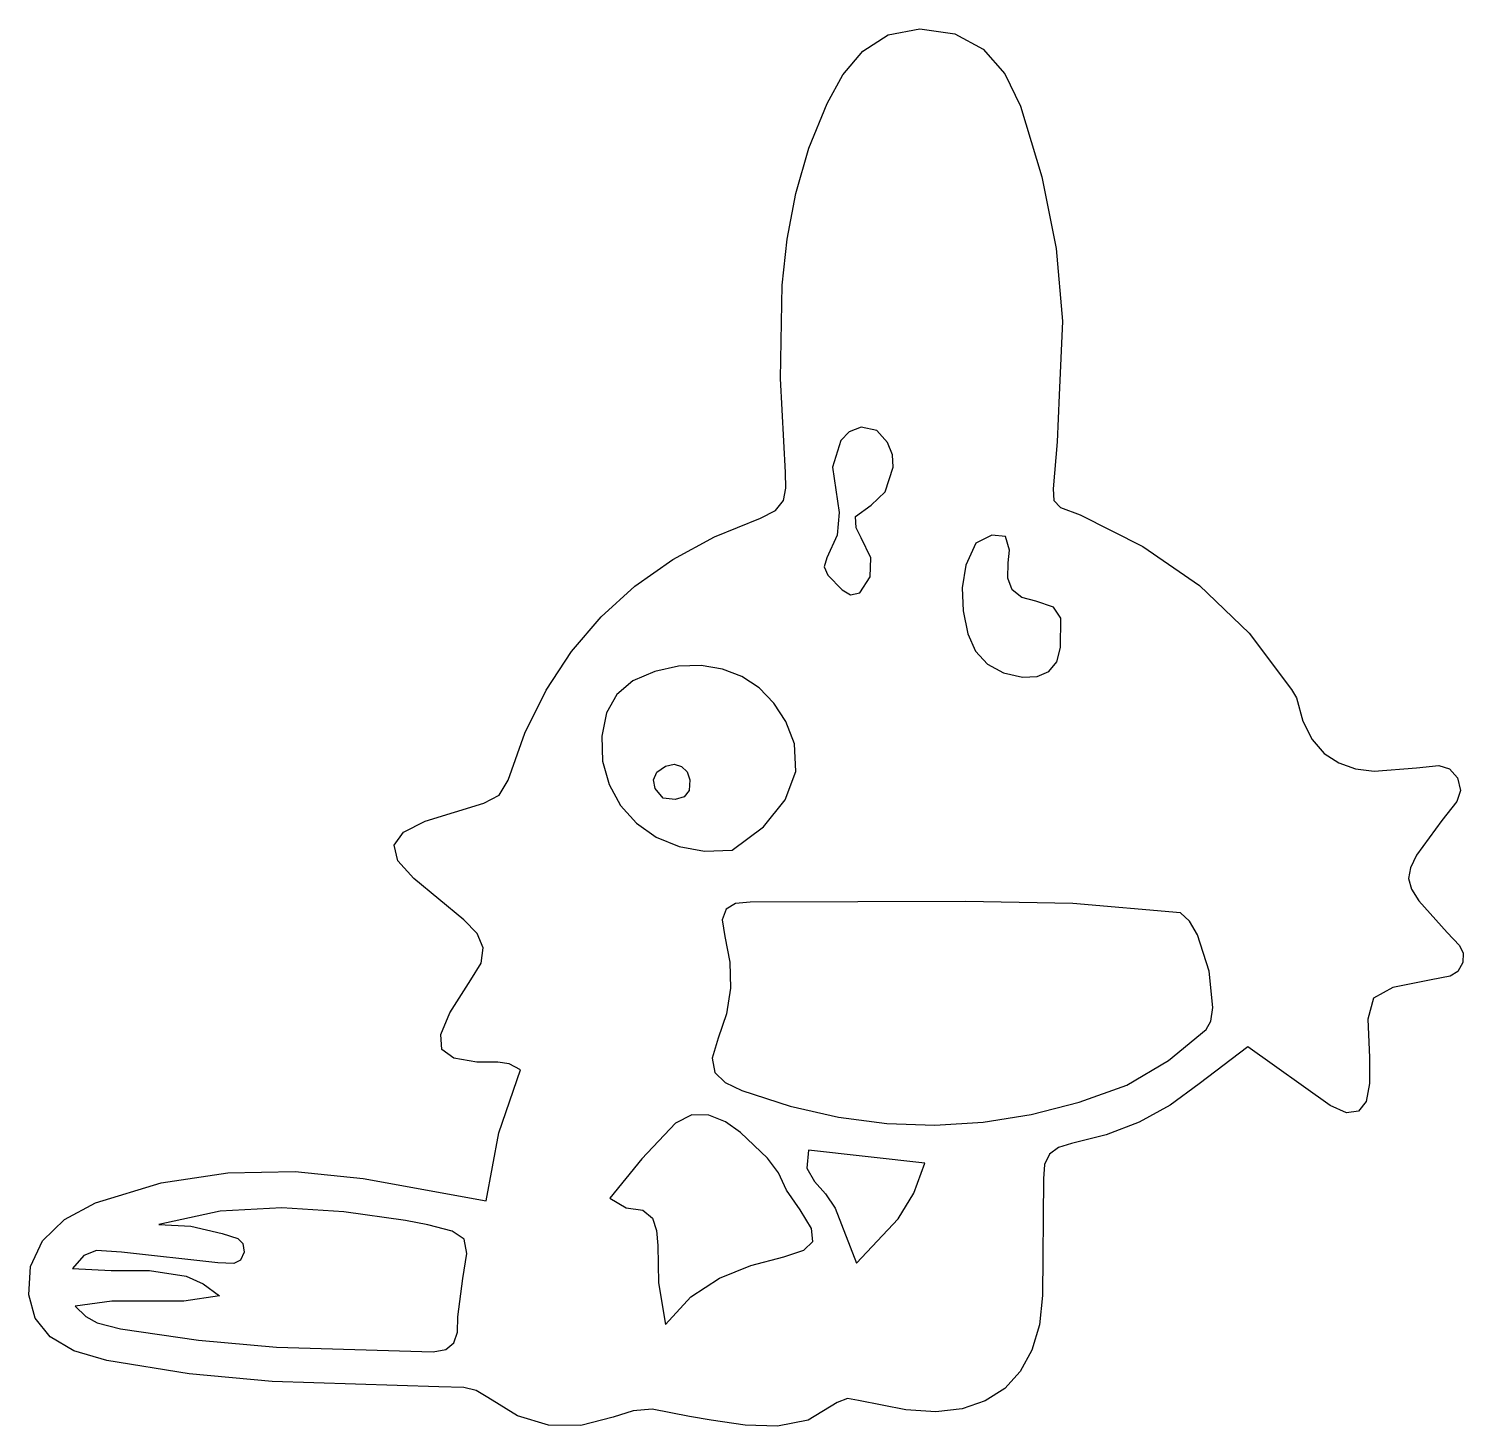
# Model space of a CAD drawing. Extents: x 9.7 to 68.2, y 2.3 to 59.3.
import ezdxf

# ---------------------------------------------------------------- set-up
doc = ezdxf.new("R2010")
doc.units = 0

msp = doc.modelspace()

# ---------------------------------------------------------------- linework, layer by layer
at = {"layer": 'Layer 1', "color": 7}
for points in [[(37.540442, 2.525609), (36.64716, 2.67369), (35.130734, 2.971955), (34.359633, 2.901966), (33.536257, 2.652196), (32.224544, 2.307821), (30.911347, 2.325236), (29.636098, 2.705164), (28.438228, 3.448331), (27.956428, 3.731069), (27.459169, 3.857237), (26.433055, 3.887455), (19.638893, 4.098408), (16.259431, 4.41928), (12.898585, 4.960482), (11.554702, 5.356182), (10.591826, 5.929546), (9.986717, 6.686049), (9.716133, 7.631165), (9.795247, 8.797744), (10.28461, 9.835081), (11.171823, 10.709846), (12.444484, 11.388708), (15.117278, 12.206506), (17.830338, 12.61836), (20.577213, 12.66255), (23.351448, 12.377353), (28.359524, 11.474781), (28.879671, 14.23832), (29.769639, 16.818557), (29.296983, 17.054321), (28.84263, 17.131132), (27.984608, 17.126912), (27.041687, 17.284351), (26.557042, 17.643248), (26.51121, 18.247643), (26.884727, 19.141576), (27.734993, 20.476582), (28.163906, 21.156408), (28.242496, 21.784993), (27.997653, 22.373278), (27.456266, 22.932207), (25.418006, 24.612149), (24.763986, 25.339111), (24.620199, 25.968473), (24.989259, 26.504943), (25.873776, 26.95323), (28.275651, 27.679488), (28.897838, 28.007586), (29.263346, 28.627447), (29.947133, 30.541451), (30.807565, 32.288014), (31.842251, 33.868183), (33.048798, 35.283001), (34.424816, 36.533513), (35.967912, 37.620764), (37.675694, 38.545798), (39.545772, 39.309659), (40.164416, 39.623347), (40.480633, 40.020807), (40.584597, 40.527734), (40.566477, 41.169822), (40.363766, 44.99761), (40.42898, 48.799006), (40.632082, 50.681303), (40.986192, 52.546797), (41.519319, 54.392087), (42.259472, 56.213771), (42.90544, 57.379256), (43.716747, 58.343984), (44.746338, 59.005976), (46.04716, 59.263251), (47.473885, 59.055671), (48.626251, 58.423927), (49.512313, 57.422134), (50.140126, 56.104407), (51.009639, 53.223439), (51.605087, 50.305206), (51.863492, 47.340718), (51.721879, 44.320987), (51.639522, 42.413225), (51.475015, 40.503185), (51.507153, 40.023316), (51.777289, 39.745203), (52.573033, 39.440866), (55.135901, 38.153117), (57.441038, 36.55466), (59.468007, 34.619806), (61.196373, 32.322862), (61.400063, 31.985143), (61.661117, 31.027647), (62.040524, 30.277185), (62.529167, 29.715945), (63.117929, 29.326117), (63.797692, 29.089887), (64.55934, 28.989446), (66.29182, 29.124683), (67.199502, 29.221059), (67.628771, 29.09036), (67.964233, 28.713101), (68.078173, 28.198339), (67.933065, 27.752791), (67.327149, 26.97174), (66.290265, 25.55864), (66.037771, 25.054401), (65.966189, 24.613363), (66.078229, 24.181767), (66.376601, 23.705859), (67.54318, 22.406081), (68.04505, 21.881575), (68.195837, 21.570638), (68.181096, 21.190515), (67.972817, 20.82483), (67.654287, 20.631544), (66.879809, 20.480413), (65.317441, 20.163856), (64.535351, 19.72926), (64.297258, 18.879724), (64.366884, 17.318353), (64.370731, 16.260651), (64.23537, 15.522158), (63.922225, 15.119894), (63.432718, 15.063883), (62.768267, 15.36415), (59.406474, 17.755014), (57.42854, 16.240347), (56.243399, 15.376678), (54.979868, 14.683517), (53.638639, 14.159235), (52.220402, 13.8022), (51.69111, 13.641491), (51.32696, 13.369441), (51.12383, 12.955119), (51.077599, 12.367595), (51.046158, 7.612005), (50.91787, 6.412437), (50.612474, 5.376629), (50.137415, 4.510685), (49.500139, 3.820709), (48.70809, 3.312804), (47.768713, 2.993074), (46.689453, 2.867622), (45.477755, 2.942553), (43.540242, 3.331308), (43.095335, 3.406428), (42.675721, 3.244237), (41.496689, 2.532803), (40.239504, 2.276866), (38.916607, 2.324957), (37.540442, 2.525609)], [(42.485895, 41.383849), (42.749868, 39.534079), (42.674377, 38.613963), (42.256403, 37.694453), (42.148848, 37.325523), (42.285358, 36.980778), (42.876451, 36.382982), (43.22193, 36.178703), (43.593598, 36.257913), (44.018077, 36.90681), (44.049618, 37.694284), (43.648674, 38.501967), (43.442564, 38.905189), (43.414216, 39.375744), (44.055233, 39.83924), (44.62325, 40.383976), (44.95776, 41.379131), (44.927253, 41.881377), (44.719093, 42.387634), (44.283475, 42.882722), (43.647616, 43.01524), (43.161435, 42.823353), (42.828129, 42.47709), (42.485895, 41.383849), (42.485895, 41.383849)], [(48.319163, 38.285732), (47.918227, 37.387347), (47.761415, 36.464924), (47.803554, 35.530182), (47.999469, 34.594838), (48.314731, 33.883918), (48.804084, 33.352016), (49.447099, 32.999271), (50.223345, 32.825821), (50.830529, 32.850267), (51.304537, 33.058603), (51.625682, 33.452793), (51.774278, 34.034802), (51.783763, 35.221269), (51.485377, 35.674361), (50.774873, 35.916185), (50.193534, 36.071785), (49.808025, 36.386681), (49.622442, 36.856996), (49.640879, 37.478852), (49.697175, 38.000332), (49.534555, 38.558745), (48.979111, 38.608811), (48.319163, 38.285732)], [(38.391996, 25.77318), (39.665188, 26.719441), (40.547585, 27.81688), (40.986883, 28.97619), (40.930779, 30.108064), (40.575172, 31.008298), (40.089269, 31.768945), (39.487339, 32.383882), (38.783651, 32.846987), (37.992473, 33.152137), (37.128075, 33.293209), (36.204726, 33.26408), (35.236694, 33.058629), (34.339969, 32.672349), (33.68827, 32.115529), (33.270786, 31.370736), (33.076704, 30.42054), (33.112856, 29.394734), (33.376615, 28.444224), (33.843929, 27.594917), (34.490746, 26.872721), (35.293013, 26.303541), (36.226678, 25.913287), (37.26769, 25.727864), (38.391996, 25.77318)], [(35.575981, 27.891245), (35.259722, 28.287572), (35.179535, 28.642452), (35.323618, 28.946853), (35.680166, 29.191741), (36.032811, 29.270311), (36.333376, 29.184611), (36.553124, 28.964422), (36.663317, 28.639526), (36.63367, 28.207481), (36.429392, 27.939929), (36.070243, 27.835105), (35.575981, 27.891245), (35.575981, 27.891245)], [(56.663217, 23.208502), (52.285237, 23.587866), (47.899969, 23.680828), (39.123956, 23.647242), (38.5288, 23.5877), (38.144205, 23.361061), (37.990407, 22.928493), (38.087639, 22.251169), (38.292171, 21.201752), (38.319674, 20.139188), (38.165295, 19.096049), (37.824182, 18.104907), (37.577609, 17.283454), (37.687956, 16.702693), (38.105968, 16.29003), (38.782391, 15.97287), (40.754974, 15.333164), (42.725322, 14.882861), (44.693131, 14.622512), (46.658092, 14.552673), (48.6199, 14.673896), (50.578248, 14.986735), (52.532829, 15.491743), (54.483339, 16.189474), (56.178737, 17.198827), (57.716947, 18.45778), (57.906143, 18.796875), (57.980578, 19.355651), (57.831308, 20.838456), (57.361425, 22.318604), (57.035094, 22.874058), (56.663217, 23.208502)], [(40.612477, 11.908213), (40.280715, 12.606127), (39.831231, 13.212305), (38.735943, 14.250133), (38.116243, 14.688886), (37.440416, 14.962817), (36.749054, 14.976912), (36.082745, 14.636155), (34.712455, 13.186667), (33.405445, 11.578804), (34.072696, 11.18616), (34.752032, 11.089217), (35.138848, 10.75736), (35.31389, 10.2547), (35.357903, 9.645353), (35.383828, 8.128533), (35.671962, 6.426109), (36.707755, 7.549989), (37.879755, 8.32016), (39.153499, 8.8348), (40.494526, 9.192082), (41.313347, 9.457654), (41.681571, 9.81886), (41.62531, 10.343771), (41.170675, 11.100462), (40.612477, 11.908213)], [(42.593862, 11.17826), (43.459361, 8.935622), (45.165455, 10.740346), (45.800376, 11.787049), (46.240046, 13.009), (41.507891, 13.541428), (41.43583, 12.800837), (41.742002, 12.252491), (42.202612, 11.757821), (42.593862, 11.17826)], [(27.211751, 6.74446), (27.417805, 8.309495), (27.578949, 9.31636), (27.469867, 9.901546), (26.975647, 10.235543), (25.981376, 10.488844), (25.076163, 10.667867), (22.556985, 11.021512), (20.039817, 11.185184), (17.525665, 11.051317), (15.01554, 10.512345), (16.326278, 10.431749), (17.601158, 10.137401), (18.240292, 9.938905), (18.451697, 9.727239), (18.499473, 9.381509), (18.353935, 9.049063), (18.083107, 8.92026), (17.423331, 8.948889), (13.492936, 9.379522), (12.47349, 9.442199), (11.968686, 9.247632), (11.506329, 8.710899), (13.081301, 8.632637), (14.643911, 8.633769), (16.133753, 8.395644), (16.832509, 8.087281), (17.49042, 7.599611), (16.041565, 7.382722), (14.576191, 7.37788), (13.098829, 7.376748), (11.614012, 7.170992), (12.042511, 6.749288), (12.508079, 6.494153), (13.464315, 6.255823), (16.631292, 5.783417), (19.813102, 5.498435), (26.206695, 5.318337), (26.726458, 5.407412), (27.042335, 5.675346), (27.191656, 6.121307), (27.211751, 6.74446)]]:
    msp.add_lwpolyline(points, dxfattribs=at)

doc.saveas('drawing.dxf')
